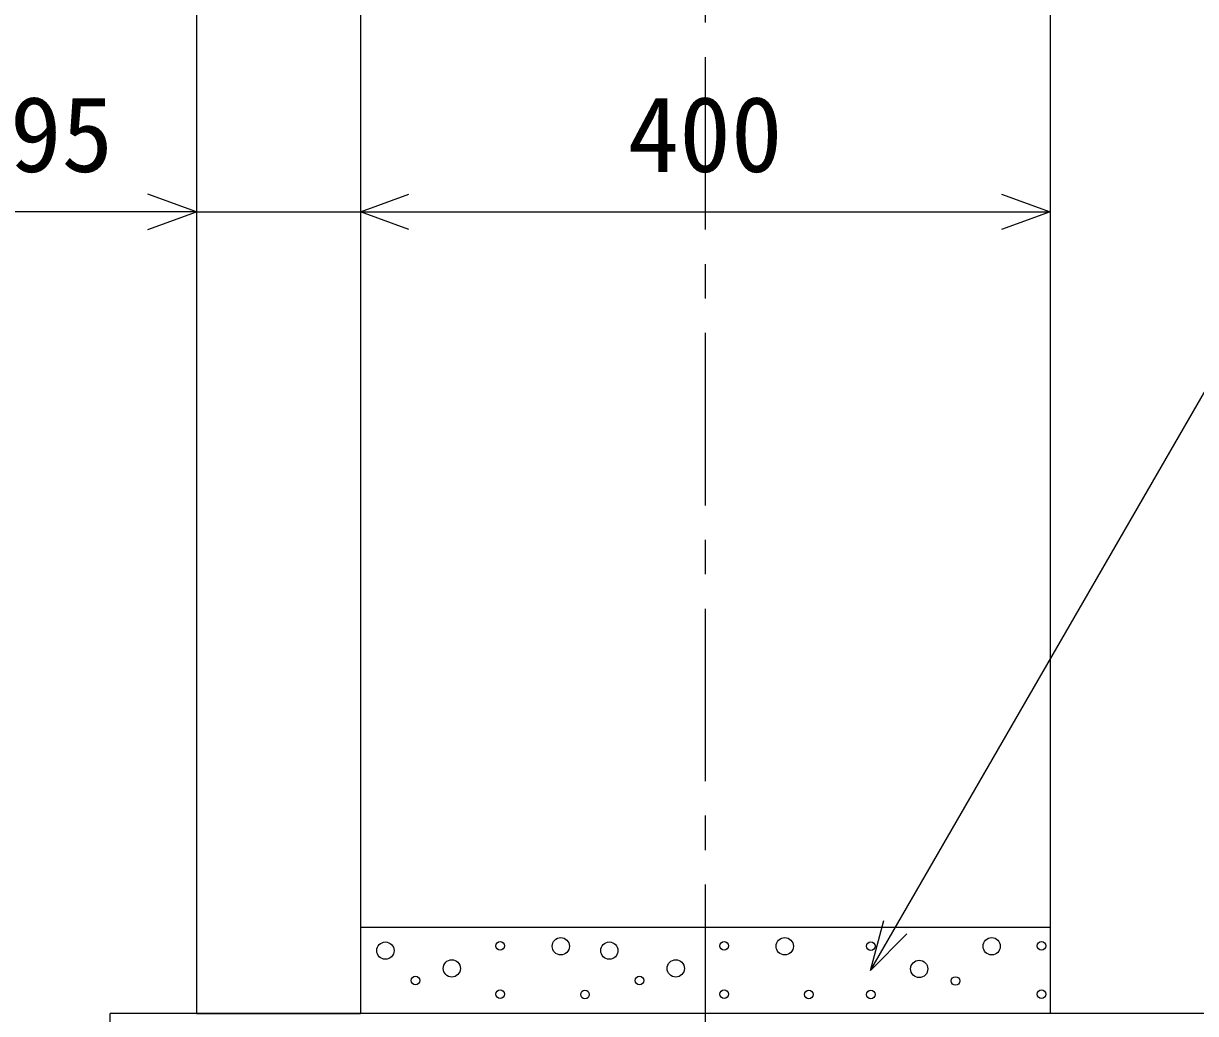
# Model space of a CAD drawing. Units: millimetres, scale not verified. Extents: x -16800 to 16800, y -5940 to 5940.
# Drawn here: x 855 to 1534, y -1376 to -802 of the extents above; entities that cross this region are included whole.
import ezdxf
from ezdxf.enums import TextEntityAlignment as Align

# ---------------------------------------------------------------- set-up
doc = ezdxf.new("R2010")
doc.units = ezdxf.units.MM
doc.header["$LTSCALE"] = 20
doc.linetypes.add('CHAIN1', pattern=[8, 5, -1, 1, -1])
for name, color, linetype, lineweight in [('0-0_DIM', 7, 'Continuous', 25), ('0-2_HATCH', 6, 'Continuous', 25), ('0-5_OUTLINE', 3, 'Continuous', 25)]:
    doc.layers.add(name, color=color, linetype=linetype, lineweight=lineweight)
doc.styles.add('ＭＳ ゴシック', font='')
doc.styles.get('ＭＳ ゴシック').set_extended_font_data('MS Gothic')

msp = doc.modelspace()

# ---------------------------------------------------------------- linework, layer by layer
at = {"layer": '0-0_DIM', "linetype": 'CHAIN1'}
msp.add_line((1250, -181.24), (1250, -1676.04), dxfattribs=at)
at = {"layer": '0-0_DIM'}
for p, q in [((955, -911.04), (831.42, -911.04)), ((955, -911.04), (1050, -911.04)), ((1050, -911.04), (1450, -911.04)), ((1345.74, -1351.04), (1353.5, -1322.06)), ((1345.74, -1351.04), (1366.95, -1329.82))]:
    msp.add_line(p, q, dxfattribs=at)
for points in [[(926.81, -921.3), (955, -911.04), (926.81, -900.77)], [(1078.19, -921.3), (1050, -911.04), (1078.19, -900.77)], [(1421.81, -900.77), (1450, -911.04), (1421.81, -921.3)], [(1345.74, -1351.04), (1566.85, -968.06), (2206.05, -968.06)]]:
    msp.add_lwpolyline(points, dxfattribs=at)
at = {"layer": '0-2_HATCH'}
for centre, radius in [((1166.23, -1337.01), 5), ((1296.09, -1337.01), 5), ((1416.09, -1337.01), 5), ((1064.51, -1339.53), 5), ((1131.07, -1336.72), 2.5), ((1194.37, -1339.53), 5), ((1260.93, -1336.72), 2.5), ((1346, -1337.01), 2.5), ((1444.95, -1336.72), 2.5), ((1103.03, -1349.86), 5), ((1232.89, -1349.86), 5), ((1374.04, -1350.14), 5), ((1082, -1356.86), 2.5), ((1211.86, -1356.86), 2.5), ((1395.07, -1357.14), 2.5), ((1131.07, -1364.74), 2.5), ((1180.25, -1365.02), 2.5), ((1260.93, -1364.74), 2.5), ((1310.11, -1365.02), 2.5), ((1346, -1365.02), 2.5), ((1444.95, -1364.74), 2.5)]:
    msp.add_circle(centre, radius, dxfattribs=at)
at = {"layer": '0-5_OUTLINE'}
for p, q in [((955, -416.04), (955, -1376.04)), ((1050, -446.04), (1050, -1376.04)), ((1450, -446.04), (1450, -1376.04)), ((1450, -1326.04), (1050, -1326.04)), ((2095, -1376.04), (905, -1376.04)), ((905, -1476.04), (905, -1376.04)), ((955, -1376.04), (1050, -1376.04))]:
    msp.add_line(p, q, dxfattribs=at)

# ---------------------------------------------------------------- texts
at = {"layer": '0-0_DIM', "style": 'ＭＳ ゴシック'}
for s, p in [('95', (846.79, -901.04)), ('400', (1205, -901.04))]:
    msp.add_text(s, height=43.99, dxfattribs=at).set_placement(p, align=Align.BOTTOM_LEFT)

doc.saveas('drawing.dxf')
